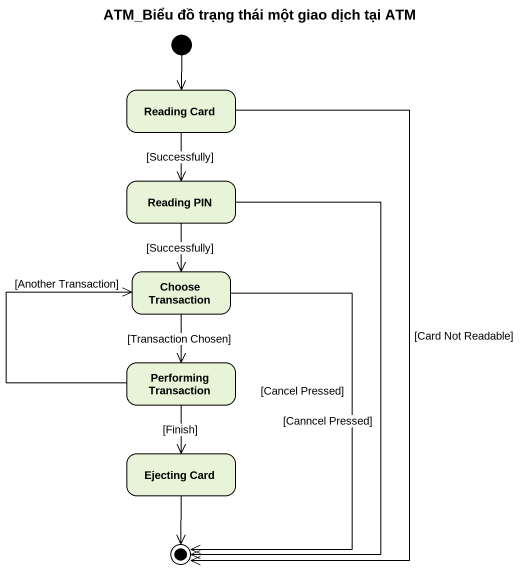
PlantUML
@startuml
title ATM_Biểu đồ trạng thái một giao dịch tại ATM
hide empty description
state "Reading Card" as Reading_Card
state "Reading PIN" as Reading_PIN
state "Choose Transaction" as Choose_Transaction
state "Performing Transaction" as Performing_Transaction
state "Ejecting Card" as Ejecting_Card
[*] --> Reading_Card
Reading_Card --> Reading_PIN : [Successfully]
Reading_PIN --> Choose_Transaction : [Successfully]
Choose_Transaction --> Performing_Transaction : [Transaction Chosen]
Performing_Transaction -up-> Choose_Transaction : [Another Transaction]
Performing_Transaction --> Ejecting_Card : [Finish]
Reading_Card --> [*] : [Card Not Readable]
Reading_PIN --> [*] : [Canncel Pressed]
Choose_Transaction --> [*] : [Cancel Pressed]
Ejecting_Card --> [*]
@enduml
